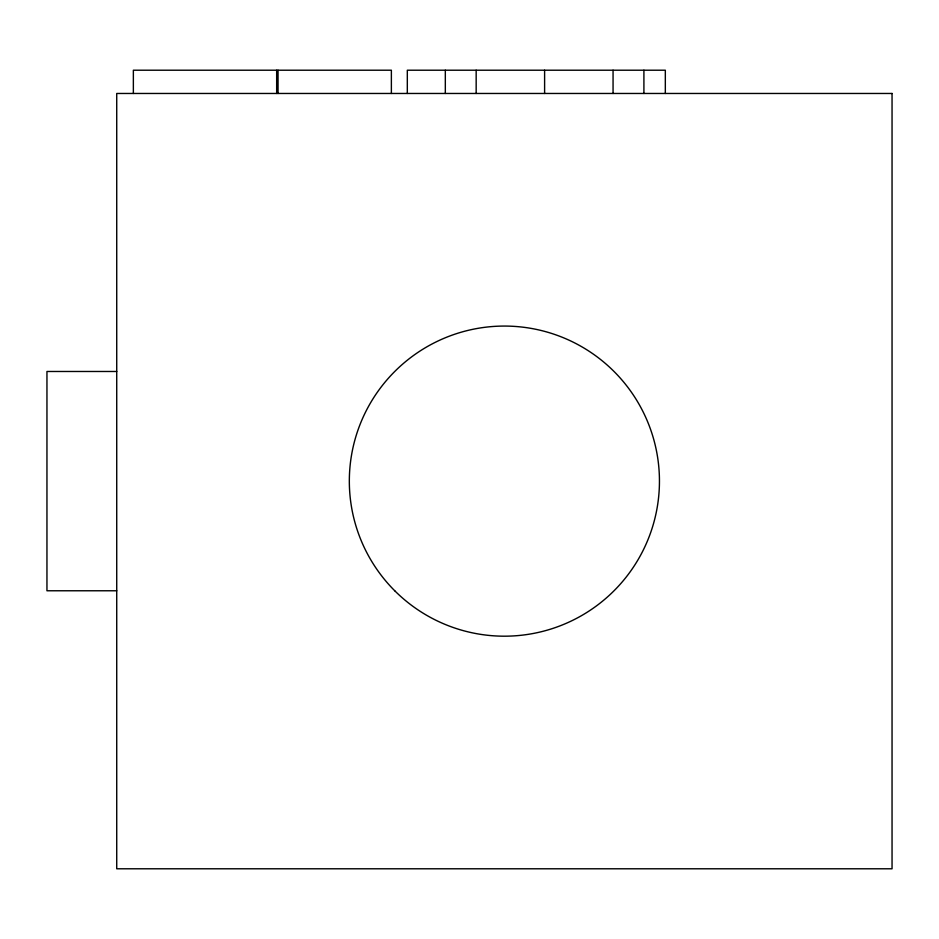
<?xml version="1.0" encoding="UTF-8"?>
<svg xmlns="http://www.w3.org/2000/svg" width="939" height="939" viewBox="0 0 939 939"><rect width="100%" height="100%" fill="white"/><g stroke="black" fill="none" stroke-linecap="round" stroke-linejoin="round"><path stroke-width="1.41" d="M116.729 371.48L46.95 371.48L46.95 590.772L116.729 590.772M665.328 93.466L665.328 70.214L407.315 70.214L407.315 93.466M643.908 70.214L643.908 93.466M613.061 70.214L613.061 93.466M544.608 70.214L544.608 93.466M476.167 70.214L476.167 93.466M445.321 70.214L445.321 93.466M391.375 93.466L391.375 70.214L133.361 70.214L133.361 93.466M278.05 70.214L278.05 93.466M276.665 70.214L276.665 93.466M892.05 93.466L116.729 93.466L116.729 868.786L892.05 868.786L892.05 93.466M394.744 590.772A155.064 155.064 0 0 0 654.166 521.262A155.064 155.064 0 0 0 464.253 331.35A155.064 155.064 0 0 0 394.744 590.772"/></g></svg>
